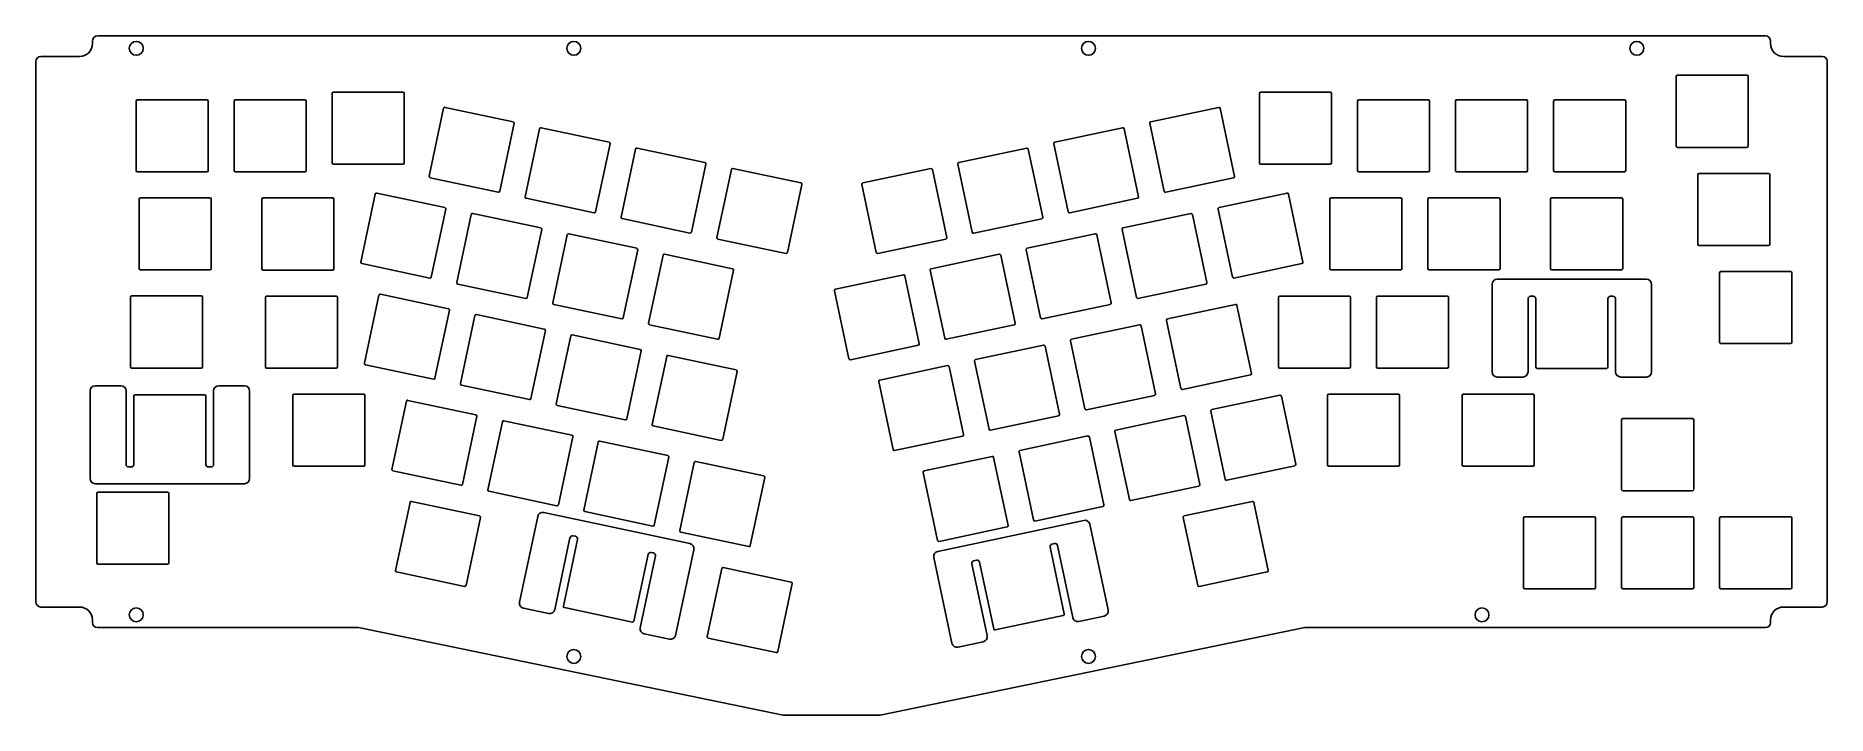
# Model space of a CAD drawing. Extents: x -155 to 193, y -222 to -90.
import ezdxf

# ---------------------------------------------------------------- set-up
doc = ezdxf.new("R2010")
doc.units = 0
doc.header["$MEASUREMENT"] = 0
doc.layers.add('MODELSKETCH_VISIBLE', color=7, linetype='CONTINUOUS')

msp = doc.modelspace()

# ---------------------------------------------------------------- linework, layer by layer
at = {"layer": 'MODELSKETCH_VISIBLE'}
for p, q in [((-143.47, -89.68), (180.53, -89.68)), ((-143.47, -89.68), (180.53, -89.68)), ((-154.47, -93.68), (-146.97, -93.68)), ((-154.47, -93.68), (-146.97, -93.68)), ((-144.47, -90.68), (-144.47, -91.18)), ((-144.47, -90.68), (-144.47, -91.18)), ((181.53, -90.68), (181.53, -91.18)), ((181.53, -90.68), (181.53, -91.18)), ((191.53, -93.68), (184.03, -93.68)), ((191.53, -93.68), (184.03, -93.68)), ((-155.47, -94.68), (-155.47, -199.58)), ((-155.47, -94.68), (-155.47, -199.58)), ((163.45, -97.33), (176.95, -97.33)), ((163.45, -97.33), (176.95, -97.33)), ((192.53, -94.68), (192.53, -199.58)), ((192.53, -94.68), (192.53, -199.58)), ((-97.9, -100.84), (-97.9, -114.34)), ((-97.9, -100.84), (-97.9, -114.34)), ((-97.65, -100.59), (-84.15, -100.59)), ((-97.65, -100.59), (-84.15, -100.59)), ((-83.9, -100.84), (-83.9, -114.34)), ((-83.9, -100.84), (-83.9, -114.34)), ((82.23, -100.84), (82.23, -114.34)), ((82.23, -100.84), (82.23, -114.34)), ((82.48, -100.59), (95.98, -100.59)), ((82.48, -100.59), (95.98, -100.59)), ((96.23, -100.84), (96.23, -114.34)), ((96.23, -100.84), (96.23, -114.34)), ((163.2, -97.58), (163.2, -111.08)), ((163.2, -97.58), (163.2, -111.08)), ((177.2, -97.58), (177.2, -111.08)), ((177.2, -97.58), (177.2, -111.08)), ((-135.98, -102.34), (-135.98, -115.84)), ((-135.98, -102.34), (-135.98, -115.84)), ((-135.73, -102.09), (-122.23, -102.09)), ((-135.73, -102.09), (-122.23, -102.09)), ((-121.98, -102.34), (-121.98, -115.84)), ((-121.98, -102.34), (-121.98, -115.84)), ((-116.94, -102.34), (-116.94, -115.84)), ((-116.94, -102.34), (-116.94, -115.84)), ((-116.69, -102.09), (-103.19, -102.09)), ((-116.69, -102.09), (-103.19, -102.09)), ((-102.94, -102.34), (-102.94, -115.84)), ((-102.94, -102.34), (-102.94, -115.84)), ((-76.25, -103.75), (-79.05, -116.95)), ((-76.25, -103.75), (-79.05, -116.95)), ((-62.75, -106.36), (-75.95, -103.56)), ((-62.75, -106.36), (-75.95, -103.56)), ((74.31, -103.56), (61.11, -106.37)), ((74.31, -103.56), (61.11, -106.37)), ((77.42, -116.96), (74.61, -103.75)), ((77.42, -116.96), (74.61, -103.75)), ((101.28, -102.35), (101.28, -115.85)), ((101.28, -102.35), (101.28, -115.85)), ((101.53, -102.1), (115.03, -102.1)), ((101.53, -102.1), (115.03, -102.1)), ((115.28, -102.35), (115.28, -115.85)), ((115.28, -102.35), (115.28, -115.85)), ((120.34, -102.33), (120.34, -115.83)), ((120.34, -102.33), (120.34, -115.83)), ((120.59, -102.08), (134.09, -102.08)), ((120.59, -102.08), (134.09, -102.08)), ((134.34, -102.33), (134.34, -115.83)), ((134.34, -102.33), (134.34, -115.83)), ((139.39, -102.33), (139.39, -115.83)), ((139.39, -102.33), (139.39, -115.83)), ((139.64, -102.08), (153.14, -102.08)), ((139.64, -102.08), (153.14, -102.08)), ((153.39, -102.33), (153.39, -115.83)), ((153.39, -102.33), (153.39, -115.83)), ((-62.55, -106.66), (-65.36, -119.86)), ((-62.55, -106.66), (-65.36, -119.86)), ((-57.61, -107.72), (-60.42, -120.92)), ((-57.61, -107.72), (-60.42, -120.92)), ((-44.11, -110.33), (-57.31, -107.52)), ((-44.11, -110.33), (-57.31, -107.52)), ((55.66, -107.52), (42.46, -110.33)), ((55.66, -107.52), (42.46, -110.33)), ((58.77, -120.92), (55.96, -107.71)), ((58.77, -120.92), (55.96, -107.71)), ((63.72, -119.87), (60.92, -106.66)), ((63.72, -119.87), (60.92, -106.66)), ((-43.91, -110.63), (-46.72, -123.83)), ((-43.91, -110.63), (-46.72, -123.83)), ((45.07, -123.83), (42.27, -110.62)), ((45.07, -123.83), (42.27, -110.62)), ((163.45, -111.33), (176.95, -111.33)), ((163.45, -111.33), (176.95, -111.33)), ((-97.65, -114.59), (-84.15, -114.59)), ((-97.65, -114.59), (-84.15, -114.59)), ((-38.98, -111.67), (-41.78, -124.87)), ((-38.98, -111.67), (-41.78, -124.87)), ((-25.48, -114.28), (-38.68, -111.47)), ((-25.48, -114.28), (-38.68, -111.47)), ((-25.28, -114.58), (-28.09, -127.78)), ((-25.28, -114.58), (-28.09, -127.78)), ((26.44, -127.8), (23.63, -114.6)), ((26.44, -127.8), (23.63, -114.6)), ((37.03, -111.49), (23.83, -114.3)), ((37.03, -111.49), (23.83, -114.3)), ((40.13, -124.89), (37.33, -111.69)), ((40.13, -124.89), (37.33, -111.69)), ((82.48, -114.59), (95.98, -114.59)), ((82.48, -114.59), (95.98, -114.59)), ((-135.73, -116.09), (-122.23, -116.09)), ((-135.73, -116.09), (-122.23, -116.09)), ((-116.69, -116.09), (-103.19, -116.09)), ((-116.69, -116.09), (-103.19, -116.09)), ((-65.66, -120.06), (-78.86, -117.25)), ((-65.66, -120.06), (-78.86, -117.25)), ((-20.34, -115.63), (-23.15, -128.83)), ((-20.34, -115.63), (-23.15, -128.83)), ((-6.84, -118.24), (-20.05, -115.43)), ((-6.84, -118.24), (-20.05, -115.43)), ((18.4, -115.44), (5.19, -118.24)), ((18.4, -115.44), (5.19, -118.24)), ((21.5, -128.83), (18.69, -115.63)), ((21.5, -128.83), (18.69, -115.63)), ((77.22, -117.25), (64.02, -120.06)), ((77.22, -117.25), (64.02, -120.06)), ((101.53, -116.1), (115.03, -116.1)), ((101.53, -116.1), (115.03, -116.1)), ((120.59, -116.08), (134.09, -116.08)), ((120.59, -116.08), (134.09, -116.08)), ((139.64, -116.08), (153.14, -116.08)), ((139.64, -116.08), (153.14, -116.08)), ((167.38, -116.63), (167.38, -130.13)), ((167.38, -116.63), (167.38, -130.13)), ((167.63, -116.38), (181.13, -116.38)), ((167.63, -116.38), (181.13, -116.38)), ((181.38, -116.63), (181.38, -130.13)), ((181.38, -116.63), (181.38, -130.13)), ((-135.4, -121.38), (-135.4, -134.88)), ((-135.4, -121.38), (-135.4, -134.88)), ((-135.15, -121.13), (-121.65, -121.13)), ((-135.15, -121.13), (-121.65, -121.13)), ((-121.4, -121.38), (-121.4, -134.88)), ((-121.4, -121.38), (-121.4, -134.88)), ((-111.57, -121.4), (-111.57, -134.9)), ((-111.57, -121.4), (-111.57, -134.9)), ((-111.32, -121.15), (-97.82, -121.15)), ((-111.32, -121.15), (-97.82, -121.15)), ((-97.57, -121.4), (-97.57, -134.9)), ((-97.57, -121.4), (-97.57, -134.9)), ((-89.52, -120.4), (-92.33, -133.61)), ((-89.52, -120.4), (-92.33, -133.61)), ((-76.02, -123.02), (-89.23, -120.21)), ((-76.02, -123.02), (-89.23, -120.21)), ((-47.02, -124.03), (-60.22, -121.22)), ((-47.02, -124.03), (-60.22, -121.22)), ((-6.65, -118.54), (-9.46, -131.74)), ((-6.65, -118.54), (-9.46, -131.74)), ((7.81, -131.74), (5, -118.54)), ((7.81, -131.74), (5, -118.54)), ((58.57, -121.21), (45.37, -124.02)), ((58.57, -121.21), (45.37, -124.02)), ((87.59, -120.2), (74.38, -123.01)), ((87.59, -120.2), (74.38, -123.01)), ((90.69, -133.6), (87.88, -120.39)), ((90.69, -133.6), (87.88, -120.39)), ((95.92, -121.39), (95.92, -134.89)), ((95.92, -121.39), (95.92, -134.89)), ((96.17, -121.14), (109.67, -121.14)), ((96.17, -121.14), (109.67, -121.14)), ((109.92, -121.39), (109.92, -134.89)), ((109.92, -121.39), (109.92, -134.89)), ((114.97, -121.38), (114.97, -134.88)), ((114.97, -121.38), (114.97, -134.88)), ((115.22, -121.13), (128.72, -121.13)), ((115.22, -121.13), (128.72, -121.13)), ((128.97, -121.38), (128.97, -134.88)), ((128.97, -121.38), (128.97, -134.88)), ((138.8, -121.39), (138.8, -134.89)), ((138.8, -121.39), (138.8, -134.89)), ((139.05, -121.14), (152.55, -121.14)), ((139.05, -121.14), (152.55, -121.14)), ((152.8, -121.39), (152.8, -134.89)), ((152.8, -121.39), (152.8, -134.89)), ((-75.83, -123.31), (-78.64, -136.52)), ((-75.83, -123.31), (-78.64, -136.52)), ((-70.89, -124.36), (-73.7, -137.57)), ((-70.89, -124.36), (-73.7, -137.57)), ((-57.39, -126.98), (-70.59, -124.17)), ((-57.39, -126.98), (-70.59, -124.17)), ((-28.39, -127.98), (-41.59, -125.17)), ((-28.39, -127.98), (-41.59, -125.17)), ((39.94, -125.19), (26.74, -127.99)), ((39.94, -125.19), (26.74, -127.99)), ((68.94, -124.17), (55.73, -126.98)), ((68.94, -124.17), (55.73, -126.98)), ((72.04, -137.57), (69.24, -124.37)), ((72.04, -137.57), (69.24, -124.37)), ((77, -136.51), (74.19, -123.3)), ((77, -136.51), (74.19, -123.3)), ((-57.2, -127.27), (-60, -140.48)), ((-57.2, -127.27), (-60, -140.48)), ((-52.25, -128.32), (-55.05, -141.53)), ((-52.25, -128.32), (-55.05, -141.53)), ((-38.74, -130.93), (-51.95, -128.13)), ((-38.74, -130.93), (-51.95, -128.13)), ((50.32, -128.12), (37.12, -130.92)), ((50.32, -128.12), (37.12, -130.92)), ((53.43, -141.51), (50.62, -128.31)), ((53.43, -141.51), (50.62, -128.31)), ((58.35, -140.48), (55.54, -127.28)), ((58.35, -140.48), (55.54, -127.28)), ((-38.55, -131.23), (-41.36, -144.44)), ((-38.55, -131.23), (-41.36, -144.44)), ((-20.11, -134.89), (-33.32, -132.09)), ((-20.11, -134.89), (-33.32, -132.09)), ((-9.75, -131.93), (-22.96, -129.13)), ((-9.75, -131.93), (-22.96, -129.13)), ((21.31, -129.13), (8.1, -131.94)), ((21.31, -129.13), (8.1, -131.94)), ((31.69, -132.09), (18.48, -134.9)), ((31.69, -132.09), (18.48, -134.9)), ((39.73, -144.42), (36.92, -131.22)), ((39.73, -144.42), (36.92, -131.22)), ((167.63, -130.38), (181.13, -130.38)), ((167.63, -130.38), (181.13, -130.38)), ((-135.15, -135.13), (-121.65, -135.13)), ((-135.15, -135.13), (-121.65, -135.13)), ((-111.32, -135.15), (-97.82, -135.15)), ((-111.32, -135.15), (-97.82, -135.15)), ((-78.93, -136.71), (-92.14, -133.9)), ((-78.93, -136.71), (-92.14, -133.9)), ((-33.61, -132.28), (-36.42, -145.48)), ((-33.61, -132.28), (-36.42, -145.48)), ((-19.92, -135.19), (-22.73, -148.4)), ((-19.92, -135.19), (-22.73, -148.4)), ((21.1, -148.4), (18.29, -135.19)), ((21.1, -148.4), (18.29, -135.19)), ((34.79, -145.49), (31.99, -132.28)), ((34.79, -145.49), (31.99, -132.28)), ((90.5, -133.89), (77.29, -136.7)), ((90.5, -133.89), (77.29, -136.7)), ((96.17, -135.14), (109.67, -135.14)), ((96.17, -135.14), (109.67, -135.14)), ((115.22, -135.13), (128.72, -135.13)), ((115.22, -135.13), (128.72, -135.13)), ((139.05, -135.14), (152.55, -135.14)), ((139.05, -135.14), (152.55, -135.14)), ((171.64, -135.69), (171.64, -149.19)), ((171.64, -135.69), (171.64, -149.19)), ((171.89, -135.44), (185.39, -135.44)), ((171.89, -135.44), (185.39, -135.44)), ((185.64, -135.69), (185.64, -149.19)), ((185.64, -135.69), (185.64, -149.19)), ((-60.3, -140.67), (-73.51, -137.86)), ((-60.3, -140.67), (-73.51, -137.86)), ((2.47, -152.37), (-0.34, -139.17)), ((2.47, -152.37), (-0.34, -139.17)), ((13.06, -136.06), (-0.15, -138.87)), ((13.06, -136.06), (-0.15, -138.87)), ((16.16, -149.46), (13.35, -136.26)), ((16.16, -149.46), (13.35, -136.26)), ((71.85, -137.87), (58.64, -140.67)), ((71.85, -137.87), (58.64, -140.67)), ((127.42, -137.93), (127.42, -154.93)), ((127.42, -137.93), (127.42, -154.93)), ((157.42, -136.93), (128.42, -136.93)), ((157.42, -136.93), (128.42, -136.93)), ((158.42, -154.93), (158.42, -137.93)), ((158.42, -154.93), (158.42, -137.93)), ((-137.07, -140.43), (-137.07, -153.93)), ((-137.07, -140.43), (-137.07, -153.93)), ((-136.82, -140.18), (-123.32, -140.18)), ((-136.82, -140.18), (-123.32, -140.18)), ((-123.07, -140.43), (-123.07, -153.93)), ((-123.07, -140.43), (-123.07, -153.93)), ((-110.88, -140.44), (-110.88, -153.94)), ((-110.88, -140.44), (-110.88, -153.94)), ((-110.63, -140.19), (-97.13, -140.19)), ((-110.63, -140.19), (-97.13, -140.19)), ((-96.88, -140.44), (-96.88, -153.94)), ((-96.88, -140.44), (-96.88, -153.94)), ((-88.82, -140.03), (-91.63, -153.24)), ((-88.82, -140.03), (-91.63, -153.24)), ((-75.32, -142.65), (-88.53, -139.84)), ((-75.32, -142.65), (-88.53, -139.84)), ((-41.65, -144.63), (-54.86, -141.82)), ((-41.65, -144.63), (-54.86, -141.82)), ((53.23, -141.81), (40.03, -144.62)), ((53.23, -141.81), (40.03, -144.62)), ((77.57, -141.82), (64.36, -144.63)), ((77.57, -141.82), (64.36, -144.63)), ((80.67, -155.22), (77.86, -142.01)), ((80.67, -155.22), (77.86, -142.01)), ((85.92, -140.44), (85.92, -153.94)), ((85.92, -140.44), (85.92, -153.94)), ((86.17, -140.19), (99.67, -140.19)), ((86.17, -140.19), (99.67, -140.19)), ((99.92, -140.44), (99.92, -153.94)), ((99.92, -140.44), (99.92, -153.94)), ((104.96, -140.44), (104.96, -153.94)), ((104.96, -140.44), (104.96, -153.94)), ((105.21, -140.19), (118.71, -140.19)), ((105.21, -140.19), (118.71, -140.19)), ((118.96, -140.44), (118.96, -153.94)), ((118.96, -140.44), (118.96, -153.94)), ((134.42, -154.93), (134.42, -140.74)), ((134.42, -154.93), (134.42, -140.74)), ((134.92, -140.24), (135.42, -140.24)), ((134.92, -140.24), (135.42, -140.24)), ((135.92, -140.74), (135.92, -153.99)), ((135.92, -140.74), (135.92, -153.99)), ((149.92, -153.99), (149.92, -140.74)), ((149.92, -153.99), (149.92, -140.74)), ((150.42, -140.24), (150.92, -140.24)), ((150.42, -140.24), (150.92, -140.24)), ((151.42, -140.74), (151.42, -154.93)), ((151.42, -140.74), (151.42, -154.93)), ((-75.13, -142.94), (-77.93, -156.15)), ((-75.13, -142.94), (-77.93, -156.15)), ((-70.19, -143.99), (-73, -157.2)), ((-70.19, -143.99), (-73, -157.2)), ((-56.69, -146.6), (-69.89, -143.8)), ((-56.69, -146.6), (-69.89, -143.8)), ((-23.02, -148.59), (-36.23, -145.78)), ((-23.02, -148.59), (-36.23, -145.78)), ((34.6, -145.78), (21.39, -148.59)), ((34.6, -145.78), (21.39, -148.59)), ((58.93, -145.78), (45.73, -148.59)), ((58.93, -145.78), (45.73, -148.59)), ((62.03, -159.18), (59.23, -145.97)), ((62.03, -159.18), (59.23, -145.97)), ((66.98, -158.13), (64.17, -144.92)), ((66.98, -158.13), (64.17, -144.92)), ((-56.49, -146.9), (-59.3, -160.11)), ((-56.49, -146.9), (-59.3, -160.11)), ((-51.57, -147.95), (-54.38, -161.15)), ((-51.57, -147.95), (-54.38, -161.15)), ((-38.07, -150.56), (-51.27, -147.76)), ((-38.07, -150.56), (-51.27, -147.76)), ((48.34, -162.09), (45.53, -148.89)), ((48.34, -162.09), (45.53, -148.89)), ((171.89, -149.44), (185.39, -149.44)), ((171.89, -149.44), (185.39, -149.44)), ((-37.87, -150.86), (-40.68, -164.07)), ((-37.87, -150.86), (-40.68, -164.07)), ((-32.92, -151.91), (-35.73, -165.11)), ((-32.92, -151.91), (-35.73, -165.11)), ((-19.42, -154.52), (-32.63, -151.72)), ((-19.42, -154.52), (-32.63, -151.72)), ((15.97, -149.76), (2.76, -152.56)), ((15.97, -149.76), (2.76, -152.56)), ((29.71, -166.05), (26.9, -152.84)), ((29.71, -166.05), (26.9, -152.84)), ((40.3, -149.74), (27.09, -152.55)), ((40.3, -149.74), (27.09, -152.55)), ((43.4, -163.14), (40.59, -149.93)), ((43.4, -163.14), (40.59, -149.93)), ((-136.82, -154.18), (-123.32, -154.18)), ((-136.82, -154.18), (-123.32, -154.18)), ((-110.63, -154.19), (-97.13, -154.19)), ((-110.63, -154.19), (-97.13, -154.19)), ((-78.23, -156.34), (-91.44, -153.53)), ((-78.23, -156.34), (-91.44, -153.53)), ((-19.23, -154.82), (-22.04, -168.02)), ((-19.23, -154.82), (-22.04, -168.02)), ((21.66, -153.7), (8.46, -156.51)), ((21.66, -153.7), (8.46, -156.51)), ((24.77, -167.1), (21.96, -153.89)), ((24.77, -167.1), (21.96, -153.89)), ((80.48, -155.51), (67.27, -158.32)), ((80.48, -155.51), (67.27, -158.32)), ((86.17, -154.19), (99.67, -154.19)), ((86.17, -154.19), (99.67, -154.19)), ((105.21, -154.19), (118.71, -154.19)), ((105.21, -154.19), (118.71, -154.19)), ((128.42, -155.93), (133.42, -155.93)), ((128.42, -155.93), (133.42, -155.93)), ((136.17, -154.24), (149.67, -154.24)), ((136.17, -154.24), (149.67, -154.24)), ((152.42, -155.93), (157.42, -155.93)), ((152.42, -155.93), (157.42, -155.93)), ((-144.94, -158.63), (-144.94, -175.63)), ((-144.94, -158.63), (-144.94, -175.63)), ((-138.94, -157.63), (-143.94, -157.63)), ((-138.94, -157.63), (-143.94, -157.63)), ((-137.94, -172.89), (-137.94, -158.63)), ((-137.94, -172.89), (-137.94, -158.63)), ((-136.44, -159.64), (-136.44, -172.89)), ((-136.44, -159.64), (-136.44, -172.89)), ((-122.69, -159.39), (-136.19, -159.39)), ((-122.69, -159.39), (-136.19, -159.39)), ((-122.44, -172.89), (-122.44, -159.64)), ((-122.44, -172.89), (-122.44, -159.64)), ((-120.94, -158.63), (-120.94, -172.89)), ((-120.94, -158.63), (-120.94, -172.89)), ((-114.94, -157.63), (-119.94, -157.63)), ((-114.94, -157.63), (-119.94, -157.63)), ((-113.94, -175.63), (-113.94, -158.63)), ((-113.94, -175.63), (-113.94, -158.63)), ((-105.53, -159.5), (-105.53, -173)), ((-105.53, -159.5), (-105.53, -173)), ((-105.28, -159.25), (-91.78, -159.25)), ((-105.28, -159.25), (-91.78, -159.25)), ((-91.53, -159.5), (-91.53, -173)), ((-91.53, -159.5), (-91.53, -173)), ((-59.6, -160.3), (-72.8, -157.49)), ((-59.6, -160.3), (-72.8, -157.49)), ((11.07, -170.01), (8.27, -156.8)), ((11.07, -170.01), (8.27, -156.8)), ((61.84, -159.48), (48.64, -162.28)), ((61.84, -159.48), (48.64, -162.28)), ((86.19, -159.46), (72.98, -162.26)), ((86.19, -159.46), (72.98, -162.26)), ((89.29, -172.85), (86.49, -159.65)), ((89.29, -172.85), (86.49, -159.65)), ((95.44, -159.48), (95.44, -172.98)), ((95.44, -159.48), (95.44, -172.98)), ((95.69, -159.23), (109.19, -159.23)), ((95.69, -159.23), (109.19, -159.23)), ((109.44, -159.48), (109.44, -172.98)), ((109.44, -159.48), (109.44, -172.98)), ((121.63, -159.49), (121.63, -172.99)), ((121.63, -159.49), (121.63, -172.99)), ((121.88, -159.24), (135.38, -159.24)), ((121.88, -159.24), (135.38, -159.24)), ((135.63, -159.49), (135.63, -172.99)), ((135.63, -159.49), (135.63, -172.99)), ((-83.48, -160.64), (-86.28, -173.85)), ((-83.48, -160.64), (-86.28, -173.85)), ((-69.97, -163.26), (-83.18, -160.45)), ((-69.97, -163.26), (-83.18, -160.45)), ((-69.78, -163.55), (-72.59, -176.76)), ((-69.78, -163.55), (-72.59, -176.76)), ((-40.98, -164.26), (-54.18, -161.45)), ((-40.98, -164.26), (-54.18, -161.45)), ((43.21, -163.43), (30, -166.24)), ((43.21, -163.43), (30, -166.24)), ((67.56, -163.42), (54.35, -166.22)), ((67.56, -163.42), (54.35, -166.22)), ((75.6, -175.77), (72.79, -162.56)), ((75.6, -175.77), (72.79, -162.56)), ((-64.84, -164.61), (-67.65, -177.81)), ((-64.84, -164.61), (-67.65, -177.81)), ((-51.34, -167.22), (-64.54, -164.42)), ((-51.34, -167.22), (-64.54, -164.42)), ((-22.33, -168.22), (-35.54, -165.41)), ((-22.33, -168.22), (-35.54, -165.41)), ((56.97, -179.72), (54.16, -166.52)), ((56.97, -179.72), (54.16, -166.52)), ((70.66, -176.81), (67.85, -163.61)), ((70.66, -176.81), (67.85, -163.61)), ((152.6, -164.24), (152.6, -177.74)), ((152.6, -164.24), (152.6, -177.74)), ((152.85, -163.99), (166.35, -163.99)), ((152.85, -163.99), (166.35, -163.99)), ((166.6, -164.24), (166.6, -177.74)), ((166.6, -164.24), (166.6, -177.74)), ((-51.15, -167.52), (-53.95, -180.72)), ((-51.15, -167.52), (-53.95, -180.72)), ((-46.2, -168.56), (-49.01, -181.76)), ((-46.2, -168.56), (-49.01, -181.76)), ((-32.7, -171.17), (-45.91, -168.37)), ((-32.7, -171.17), (-45.91, -168.37)), ((24.58, -167.39), (11.37, -170.2)), ((24.58, -167.39), (11.37, -170.2)), ((38.33, -183.68), (35.53, -170.48)), ((38.33, -183.68), (35.53, -170.48)), ((48.92, -167.37), (35.72, -170.18)), ((48.92, -167.37), (35.72, -170.18)), ((52.03, -180.77), (49.22, -167.57)), ((52.03, -180.77), (49.22, -167.57)), ((-136.94, -173.39), (-137.44, -173.39)), ((-136.94, -173.39), (-137.44, -173.39)), ((-121.44, -173.39), (-121.94, -173.39)), ((-121.44, -173.39), (-121.94, -173.39)), ((-105.28, -173.25), (-91.78, -173.25)), ((-105.28, -173.25), (-91.78, -173.25)), ((-32.51, -171.47), (-35.32, -184.67)), ((-32.51, -171.47), (-35.32, -184.67)), ((-27.57, -172.52), (-30.38, -185.73)), ((-27.57, -172.52), (-30.38, -185.73)), ((-14.07, -175.14), (-27.28, -172.33)), ((-14.07, -175.14), (-27.28, -172.33)), ((30.29, -171.35), (17.08, -174.15)), ((30.29, -171.35), (17.08, -174.15)), ((33.39, -184.74), (30.59, -171.54)), ((33.39, -184.74), (30.59, -171.54)), ((89.1, -173.15), (75.89, -175.96)), ((89.1, -173.15), (75.89, -175.96)), ((95.69, -173.23), (109.19, -173.23)), ((95.69, -173.23), (109.19, -173.23)), ((121.88, -173.24), (135.38, -173.24)), ((121.88, -173.24), (135.38, -173.24)), ((-143.94, -176.63), (-114.94, -176.63)), ((-143.94, -176.63), (-114.94, -176.63)), ((-72.88, -176.95), (-86.09, -174.14)), ((-72.88, -176.95), (-86.09, -174.14)), ((-13.88, -175.43), (-16.68, -188.64)), ((-13.88, -175.43), (-16.68, -188.64)), ((19.7, -187.65), (16.89, -174.45)), ((19.7, -187.65), (16.89, -174.45)), ((70.47, -177.11), (57.26, -179.92)), ((70.47, -177.11), (57.26, -179.92)), ((-143.63, -178.52), (-143.63, -192.02)), ((-143.63, -178.52), (-143.63, -192.02)), ((-143.38, -178.27), (-129.88, -178.27)), ((-143.38, -178.27), (-129.88, -178.27)), ((-129.63, -178.52), (-129.63, -192.02)), ((-129.63, -178.52), (-129.63, -192.02)), ((-82.78, -180.27), (-85.59, -193.48)), ((-82.78, -180.27), (-85.59, -193.48)), ((-69.28, -182.88), (-82.48, -180.08)), ((-69.28, -182.88), (-82.48, -180.08)), ((-54.25, -180.92), (-67.45, -178.11)), ((-54.25, -180.92), (-67.45, -178.11)), ((80.83, -180.08), (67.62, -182.88)), ((80.83, -180.08), (67.62, -182.88)), ((83.93, -193.47), (81.12, -180.27)), ((83.93, -193.47), (81.12, -180.27)), ((152.85, -177.99), (166.35, -177.99)), ((152.85, -177.99), (166.35, -177.99)), ((-69.08, -183.18), (-71.89, -196.39)), ((-69.08, -183.18), (-71.89, -196.39)), ((-57.97, -182.99), (-61.51, -199.62)), ((-57.97, -182.99), (-61.51, -199.62)), ((-28.42, -188.26), (-56.79, -182.22)), ((-28.42, -188.26), (-56.79, -182.22)), ((-35.61, -184.87), (-48.82, -182.06)), ((-35.61, -184.87), (-48.82, -182.06)), ((48.1, -183.75), (19.74, -189.78)), ((48.1, -183.75), (19.74, -189.78)), ((51.83, -181.07), (38.63, -183.88)), ((51.83, -181.07), (38.63, -183.88)), ((70.24, -196.38), (67.43, -183.18)), ((70.24, -196.38), (67.43, -183.18)), ((133.54, -183.3), (133.54, -196.8)), ((133.54, -183.3), (133.54, -196.8)), ((133.79, -183.05), (147.29, -183.05)), ((133.79, -183.05), (147.29, -183.05)), ((147.54, -183.3), (147.54, -196.8)), ((147.54, -183.3), (147.54, -196.8)), ((152.6, -183.3), (152.6, -196.8)), ((152.6, -183.3), (152.6, -196.8)), ((152.85, -183.05), (166.35, -183.05)), ((152.85, -183.05), (166.35, -183.05)), ((166.6, -183.3), (166.6, -196.8)), ((166.6, -183.3), (166.6, -196.8)), ((171.64, -183.31), (171.64, -196.81)), ((171.64, -183.31), (171.64, -196.81)), ((171.89, -183.06), (185.39, -183.06)), ((171.89, -183.06), (185.39, -183.06)), ((185.64, -183.31), (185.64, -196.81)), ((185.64, -183.31), (185.64, -196.81)), ((-54.67, -201.08), (-51.7, -187.13)), ((-54.67, -201.08), (-51.7, -187.13)), ((-50.23, -187.44), (-52.99, -200.4)), ((-50.23, -187.44), (-52.99, -200.4)), ((-51.1, -186.74), (-50.62, -186.85)), ((-51.1, -186.74), (-50.62, -186.85)), ((-16.98, -188.83), (-30.19, -186.02)), ((-16.98, -188.83), (-30.19, -186.02)), ((33.2, -185.04), (20, -187.85)), ((33.2, -185.04), (20, -187.85)), ((52.83, -201.15), (49.29, -184.52)), ((52.83, -201.15), (49.29, -184.52)), ((-39.3, -203.32), (-36.54, -190.36)), ((-39.3, -203.32), (-36.54, -190.36)), ((-35.07, -190.67), (-38.04, -204.62)), ((-35.07, -190.67), (-38.04, -204.62)), ((-35.94, -189.97), (-35.46, -190.08)), ((-35.94, -189.97), (-35.46, -190.08)), ((-31.19, -206.08), (-27.65, -189.45)), ((-31.19, -206.08), (-27.65, -189.45)), ((18.97, -190.97), (22.5, -207.59)), ((18.97, -190.97), (22.5, -207.59)), ((44.3, -201.93), (41.55, -188.97)), ((44.3, -201.93), (41.55, -188.97)), ((41.93, -188.37), (42.42, -188.27)), ((41.93, -188.37), (42.42, -188.27)), ((43.01, -188.65), (45.98, -202.6)), ((43.01, -188.65), (45.98, -202.6)), ((-143.38, -192.27), (-129.88, -192.27)), ((-143.38, -192.27), (-129.88, -192.27)), ((-72.19, -196.58), (-85.39, -193.77)), ((-72.19, -196.58), (-85.39, -193.77)), ((-22.22, -193.13), (-25.03, -206.33)), ((-22.22, -193.13), (-25.03, -206.33)), ((-8.72, -195.74), (-21.92, -192.93)), ((-8.72, -195.74), (-21.92, -192.93)), ((29.35, -206.14), (26.38, -192.19)), ((29.35, -206.14), (26.38, -192.19)), ((26.77, -191.6), (27.26, -191.49)), ((26.77, -191.6), (27.26, -191.49)), ((27.85, -191.88), (30.61, -204.84)), ((27.85, -191.88), (30.61, -204.84)), ((83.74, -193.77), (70.53, -196.58)), ((83.74, -193.77), (70.53, -196.58)), ((-8.53, -196.04), (-11.33, -209.24)), ((-8.53, -196.04), (-11.33, -209.24)), ((133.79, -197.05), (147.29, -197.05)), ((133.79, -197.05), (147.29, -197.05)), ((152.85, -197.05), (166.35, -197.05)), ((152.85, -197.05), (166.35, -197.05)), ((171.89, -197.06), (185.39, -197.06)), ((171.89, -197.06), (185.39, -197.06)), ((-154.47, -200.58), (-146.97, -200.58)), ((-154.47, -200.58), (-146.97, -200.58)), ((-60.74, -200.8), (-55.85, -201.85)), ((-60.74, -200.8), (-55.85, -201.85)), ((-52.8, -200.7), (-39.59, -203.51)), ((-52.8, -200.7), (-39.59, -203.51)), ((191.53, -200.58), (184.03, -200.58)), ((191.53, -200.58), (184.03, -200.58)), ((-144.47, -203.58), (-144.47, -203.08)), ((-144.47, -203.58), (-144.47, -203.08)), ((-92.76, -204.58), (-143.47, -204.58)), ((-92.76, -204.58), (-143.47, -204.58)), ((-10.3, -221.58), (-92.76, -204.58)), ((-10.3, -221.58), (-92.76, -204.58)), ((91.04, -204.58), (8.58, -221.58)), ((91.04, -204.58), (8.58, -221.58)), ((30.9, -205.03), (44.11, -202.22)), ((30.9, -205.03), (44.11, -202.22)), ((47.16, -203.37), (52.06, -202.33)), ((47.16, -203.37), (52.06, -202.33)), ((180.53, -204.58), (91.04, -204.58)), ((180.53, -204.58), (91.04, -204.58)), ((181.53, -203.58), (181.53, -203.08)), ((181.53, -203.58), (181.53, -203.08)), ((-37.27, -205.8), (-32.38, -206.85)), ((-37.27, -205.8), (-32.38, -206.85)), ((-11.63, -209.44), (-24.84, -206.63)), ((-11.63, -209.44), (-24.84, -206.63)), ((23.69, -208.36), (28.58, -207.32)), ((23.69, -208.36), (28.58, -207.32)), ((8.58, -221.58), (-10.3, -221.58)), ((8.58, -221.58), (-10.3, -221.58))]:
    msp.add_line(p, q, dxfattribs=at)
for centre in [(-135.96, -92.1), (-135.96, -92.1), (-50.96, -92.1), (-50.96, -92.1), (49.04, -92.1), (49.04, -92.1), (155.55, -92.1), (155.55, -92.1), (-135.96, -202.1), (-135.96, -202.1), (125.47, -202.1), (125.47, -202.1), (-50.96, -210.17), (-50.96, -210.17), (49.04, -210.17), (49.04, -210.17)]:
    msp.add_circle(centre, 1.35, dxfattribs=at)
for centre, radius, start, end in [((-143.47, -90.68), 1, 90, 180), ((-143.47, -90.68), 1, 90, 180), ((180.53, -90.68), 1, 0, 90), ((180.53, -90.68), 1, 0, 90), ((-154.47, -94.68), 1, 90, 180), ((-154.47, -94.68), 1, 90, 180), ((-146.97, -91.18), 2.5, 270, 0), ((-146.97, -91.18), 2.5, 270, 0), ((184.03, -91.18), 2.5, 180, 270), ((184.03, -91.18), 2.5, 180, 270), ((191.53, -94.68), 1, 0, 90), ((191.53, -94.68), 1, 0, 90), ((163.45, -97.58), 0.25, 90, 180), ((163.45, -97.58), 0.25, 90, 180), ((176.95, -97.58), 0.25, 0, 90), ((176.95, -97.58), 0.25, 0, 90), ((-97.65, -100.84), 0.25, 90, 180), ((-97.65, -100.84), 0.25, 90, 180), ((-84.15, -100.84), 0.25, 0, 90), ((-84.15, -100.84), 0.25, 0, 90), ((82.48, -100.84), 0.25, 90, 180), ((82.48, -100.84), 0.25, 90, 180), ((95.98, -100.84), 0.25, 0, 90), ((95.98, -100.84), 0.25, 0, 90), ((-135.73, -102.34), 0.25, 90, 180), ((-135.73, -102.34), 0.25, 90, 180), ((-122.23, -102.34), 0.25, 0, 90), ((-122.23, -102.34), 0.25, 0, 90), ((-116.69, -102.34), 0.25, 90, 180), ((-116.69, -102.34), 0.25, 90, 180), ((-103.19, -102.34), 0.25, 0, 90), ((-103.19, -102.34), 0.25, 0, 90), ((-76, -103.8), 0.25, 78, 168), ((-76, -103.8), 0.25, 78, 168), ((74.36, -103.81), 0.25, 12, 102), ((74.36, -103.81), 0.25, 12, 102), ((101.53, -102.35), 0.25, 90, 180), ((101.53, -102.35), 0.25, 90, 180), ((115.03, -102.35), 0.25, 0, 90), ((115.03, -102.35), 0.25, 0, 90), ((120.59, -102.33), 0.25, 90, 180), ((120.59, -102.33), 0.25, 90, 180), ((134.09, -102.33), 0.25, 0, 90), ((134.09, -102.33), 0.25, 0, 90), ((139.64, -102.33), 0.25, 90, 180), ((139.64, -102.33), 0.25, 90, 180), ((153.14, -102.33), 0.25, 0, 90), ((153.14, -102.33), 0.25, 0, 90), ((-62.8, -106.61), 0.25, 348, 78), ((-62.8, -106.61), 0.25, 348, 78), ((-57.36, -107.77), 0.25, 78, 168), ((-57.36, -107.77), 0.25, 78, 168), ((55.72, -107.76), 0.25, 12, 102), ((55.72, -107.76), 0.25, 12, 102), ((61.16, -106.61), 0.25, 102, 192), ((61.16, -106.61), 0.25, 102, 192), ((-44.16, -110.58), 0.25, 348, 78), ((-44.16, -110.58), 0.25, 348, 78), ((42.51, -110.57), 0.25, 102, 192), ((42.51, -110.57), 0.25, 102, 192), ((163.45, -111.08), 0.25, 180, 270), ((163.45, -111.08), 0.25, 180, 270), ((176.95, -111.08), 0.25, 270, 0), ((176.95, -111.08), 0.25, 270, 0), ((-97.65, -114.34), 0.25, 180, 270), ((-97.65, -114.34), 0.25, 180, 270), ((-84.15, -114.34), 0.25, 270, 0), ((-84.15, -114.34), 0.25, 270, 0), ((-38.73, -111.72), 0.25, 78, 168), ((-38.73, -111.72), 0.25, 78, 168), ((-25.53, -114.53), 0.25, 348, 78), ((-25.53, -114.53), 0.25, 348, 78), ((23.88, -114.54), 0.25, 102, 192), ((23.88, -114.54), 0.25, 102, 192), ((37.08, -111.74), 0.25, 12, 102), ((37.08, -111.74), 0.25, 12, 102), ((82.48, -114.34), 0.25, 180, 270), ((82.48, -114.34), 0.25, 180, 270), ((95.98, -114.34), 0.25, 270, 0), ((95.98, -114.34), 0.25, 270, 0), ((-135.73, -115.84), 0.25, 180, 270), ((-135.73, -115.84), 0.25, 180, 270), ((-122.23, -115.84), 0.25, 270, 0), ((-122.23, -115.84), 0.25, 270, 0), ((-116.69, -115.84), 0.25, 180, 270), ((-116.69, -115.84), 0.25, 180, 270), ((-103.19, -115.84), 0.25, 270, 0), ((-103.19, -115.84), 0.25, 270, 0), ((-78.81, -117), 0.25, 168, 258), ((-78.81, -117), 0.25, 168, 258), ((-20.1, -115.68), 0.25, 78, 168), ((-20.1, -115.68), 0.25, 78, 168), ((-6.89, -118.48), 0.25, 348, 78), ((-6.89, -118.48), 0.25, 348, 78), ((5.25, -118.49), 0.25, 102, 192), ((5.25, -118.49), 0.25, 102, 192), ((18.45, -115.68), 0.25, 12, 102), ((18.45, -115.68), 0.25, 12, 102), ((77.17, -117.01), 0.25, 282, 12), ((77.17, -117.01), 0.25, 282, 12), ((101.53, -115.85), 0.25, 180, 270), ((101.53, -115.85), 0.25, 180, 270), ((115.03, -115.85), 0.25, 270, 0), ((115.03, -115.85), 0.25, 270, 0), ((120.59, -115.83), 0.25, 180, 270), ((120.59, -115.83), 0.25, 180, 270), ((134.09, -115.83), 0.25, 270, 0), ((134.09, -115.83), 0.25, 270, 0), ((139.64, -115.83), 0.25, 180, 270), ((139.64, -115.83), 0.25, 180, 270), ((153.14, -115.83), 0.25, 270, 0), ((153.14, -115.83), 0.25, 270, 0), ((167.63, -116.63), 0.25, 90, 180), ((167.63, -116.63), 0.25, 90, 180), ((181.13, -116.63), 0.25, 0, 90), ((181.13, -116.63), 0.25, 0, 90), ((-135.15, -121.38), 0.25, 90, 180), ((-135.15, -121.38), 0.25, 90, 180), ((-121.65, -121.38), 0.25, 0, 90), ((-121.65, -121.38), 0.25, 0, 90), ((-111.32, -121.4), 0.25, 90, 180), ((-111.32, -121.4), 0.25, 90, 180), ((-97.82, -121.4), 0.25, 0, 90), ((-97.82, -121.4), 0.25, 0, 90), ((-89.28, -120.45), 0.25, 78, 168), ((-89.28, -120.45), 0.25, 78, 168), ((-65.6, -119.81), 0.25, 258, 348), ((-65.6, -119.81), 0.25, 258, 348), ((-60.17, -120.97), 0.25, 168, 258), ((-60.17, -120.97), 0.25, 168, 258), ((58.52, -120.97), 0.25, 282, 12), ((58.52, -120.97), 0.25, 282, 12), ((63.97, -119.82), 0.25, 192, 282), ((63.97, -119.82), 0.25, 192, 282), ((87.64, -120.44), 0.25, 12, 102), ((87.64, -120.44), 0.25, 12, 102), ((96.17, -121.39), 0.25, 90, 180), ((96.17, -121.39), 0.25, 90, 180), ((109.67, -121.39), 0.25, 0, 90), ((109.67, -121.39), 0.25, 0, 90), ((115.22, -121.38), 0.25, 90, 180), ((115.22, -121.38), 0.25, 90, 180), ((128.72, -121.38), 0.25, 0, 90), ((128.72, -121.38), 0.25, 0, 90), ((139.05, -121.39), 0.25, 90, 180), ((139.05, -121.39), 0.25, 90, 180), ((152.55, -121.39), 0.25, 0, 90), ((152.55, -121.39), 0.25, 0, 90), ((-76.07, -123.26), 0.25, 348, 78), ((-76.07, -123.26), 0.25, 348, 78), ((-70.65, -124.41), 0.25, 78, 168), ((-70.65, -124.41), 0.25, 78, 168), ((-46.97, -123.78), 0.25, 258, 348), ((-46.97, -123.78), 0.25, 258, 348), ((-41.54, -124.92), 0.25, 168, 258), ((-41.54, -124.92), 0.25, 168, 258), ((39.89, -124.94), 0.25, 282, 12), ((39.89, -124.94), 0.25, 282, 12), ((45.32, -123.78), 0.25, 192, 282), ((45.32, -123.78), 0.25, 192, 282), ((68.99, -124.42), 0.25, 12, 102), ((68.99, -124.42), 0.25, 12, 102), ((74.43, -123.25), 0.25, 102, 192), ((74.43, -123.25), 0.25, 102, 192), ((-57.44, -127.22), 0.25, 348, 78), ((-57.44, -127.22), 0.25, 348, 78), ((-52, -128.37), 0.25, 78, 168), ((-52, -128.37), 0.25, 78, 168), ((-28.33, -127.73), 0.25, 258, 348), ((-28.33, -127.73), 0.25, 258, 348), ((26.68, -127.75), 0.25, 192, 282), ((26.68, -127.75), 0.25, 192, 282), ((50.37, -128.36), 0.25, 12, 102), ((50.37, -128.36), 0.25, 12, 102), ((55.79, -127.22), 0.25, 102, 192), ((55.79, -127.22), 0.25, 102, 192), ((-38.8, -131.18), 0.25, 348, 78), ((-38.8, -131.18), 0.25, 348, 78), ((-33.37, -132.33), 0.25, 78, 168), ((-33.37, -132.33), 0.25, 78, 168), ((-22.91, -128.88), 0.25, 168, 258), ((-22.91, -128.88), 0.25, 168, 258), ((-9.7, -131.69), 0.25, 258, 348), ((-9.7, -131.69), 0.25, 258, 348), ((8.05, -131.69), 0.25, 192, 282), ((8.05, -131.69), 0.25, 192, 282), ((21.26, -128.89), 0.25, 282, 12), ((21.26, -128.89), 0.25, 282, 12), ((31.74, -132.33), 0.25, 12, 102), ((31.74, -132.33), 0.25, 12, 102), ((37.17, -131.17), 0.25, 102, 192), ((37.17, -131.17), 0.25, 102, 192), ((167.63, -130.13), 0.25, 180, 270), ((167.63, -130.13), 0.25, 180, 270), ((181.13, -130.13), 0.25, 270, 0), ((181.13, -130.13), 0.25, 270, 0), ((-135.15, -134.88), 0.25, 180, 270), ((-135.15, -134.88), 0.25, 180, 270), ((-121.65, -134.88), 0.25, 270, 0), ((-121.65, -134.88), 0.25, 270, 0), ((-111.32, -134.9), 0.25, 180, 270), ((-111.32, -134.9), 0.25, 180, 270), ((-97.82, -134.9), 0.25, 270, 0), ((-97.82, -134.9), 0.25, 270, 0), ((-92.09, -133.66), 0.25, 168, 258), ((-92.09, -133.66), 0.25, 168, 258), ((-20.16, -135.14), 0.25, 348, 78), ((-20.16, -135.14), 0.25, 348, 78), ((18.54, -135.14), 0.25, 102, 192), ((18.54, -135.14), 0.25, 102, 192), ((90.45, -133.65), 0.25, 282, 12), ((90.45, -133.65), 0.25, 282, 12), ((96.17, -134.89), 0.25, 180, 270), ((96.17, -134.89), 0.25, 180, 270), ((109.67, -134.89), 0.25, 270, 0), ((109.67, -134.89), 0.25, 270, 0), ((115.22, -134.88), 0.25, 180, 270), ((115.22, -134.88), 0.25, 180, 270), ((128.72, -134.88), 0.25, 270, 0), ((128.72, -134.88), 0.25, 270, 0), ((139.05, -134.89), 0.25, 180, 270), ((139.05, -134.89), 0.25, 180, 270), ((152.55, -134.89), 0.25, 270, 0), ((152.55, -134.89), 0.25, 270, 0), ((171.89, -135.69), 0.25, 90, 180), ((171.89, -135.69), 0.25, 90, 180), ((185.39, -135.69), 0.25, 0, 90), ((185.39, -135.69), 0.25, 0, 90), ((-78.88, -136.47), 0.25, 258, 348), ((-78.88, -136.47), 0.25, 258, 348), ((-73.45, -137.62), 0.25, 168, 258), ((-73.45, -137.62), 0.25, 168, 258), ((-0.1, -139.12), 0.25, 102, 192), ((-0.1, -139.12), 0.25, 102, 192), ((13.11, -136.31), 0.25, 12, 102), ((13.11, -136.31), 0.25, 12, 102), ((71.8, -137.62), 0.25, 282, 12), ((71.8, -137.62), 0.25, 282, 12), ((77.24, -136.45), 0.25, 192, 282), ((77.24, -136.45), 0.25, 192, 282), ((128.42, -137.93), 1, 90, 180), ((128.42, -137.93), 1, 90, 180), ((157.42, -137.93), 1, 0, 90), ((157.42, -137.93), 1, 0, 90), ((-136.82, -140.43), 0.25, 90, 180), ((-136.82, -140.43), 0.25, 90, 180), ((-123.32, -140.43), 0.25, 0, 90), ((-123.32, -140.43), 0.25, 0, 90), ((-110.63, -140.44), 0.25, 90, 180), ((-110.63, -140.44), 0.25, 90, 180), ((-97.13, -140.44), 0.25, 0, 90), ((-97.13, -140.44), 0.25, 0, 90), ((-88.58, -140.08), 0.25, 78, 168), ((-88.58, -140.08), 0.25, 78, 168), ((-75.37, -142.89), 0.25, 348, 78), ((-75.37, -142.89), 0.25, 348, 78), ((-60.25, -140.43), 0.25, 258, 348), ((-60.25, -140.43), 0.25, 258, 348), ((-54.81, -141.58), 0.25, 168, 258), ((-54.81, -141.58), 0.25, 168, 258), ((53.18, -141.56), 0.25, 282, 12), ((53.18, -141.56), 0.25, 282, 12), ((58.59, -140.43), 0.25, 192, 282), ((58.59, -140.43), 0.25, 192, 282), ((77.62, -142.06), 0.25, 12, 102), ((77.62, -142.06), 0.25, 12, 102), ((86.17, -140.44), 0.25, 90, 180), ((86.17, -140.44), 0.25, 90, 180), ((99.67, -140.44), 0.25, 0, 90), ((99.67, -140.44), 0.25, 0, 90), ((105.21, -140.44), 0.25, 90, 180), ((105.21, -140.44), 0.25, 90, 180), ((118.71, -140.44), 0.25, 0, 90), ((118.71, -140.44), 0.25, 0, 90), ((134.92, -140.74), 0.5, 90, 180), ((134.92, -140.74), 0.5, 90, 180), ((135.42, -140.74), 0.5, 0, 90), ((135.42, -140.74), 0.5, 0, 90), ((150.42, -140.74), 0.5, 90, 180), ((150.42, -140.74), 0.5, 90, 180), ((150.92, -140.74), 0.5, 0, 90), ((150.92, -140.74), 0.5, 0, 90), ((-69.94, -144.04), 0.25, 78, 168), ((-69.94, -144.04), 0.25, 78, 168), ((-41.6, -144.38), 0.25, 258, 348), ((-41.6, -144.38), 0.25, 258, 348), ((-36.18, -145.54), 0.25, 168, 258), ((-36.18, -145.54), 0.25, 168, 258), ((34.55, -145.54), 0.25, 282, 12), ((34.55, -145.54), 0.25, 282, 12), ((39.98, -144.37), 0.25, 192, 282), ((39.98, -144.37), 0.25, 192, 282), ((58.98, -146.03), 0.25, 12, 102), ((58.98, -146.03), 0.25, 12, 102), ((64.42, -144.87), 0.25, 102, 192), ((64.42, -144.87), 0.25, 102, 192), ((-56.74, -146.85), 0.25, 348, 78), ((-56.74, -146.85), 0.25, 348, 78), ((-51.32, -148), 0.25, 78, 168), ((-51.32, -148), 0.25, 78, 168), ((-22.97, -148.34), 0.25, 258, 348), ((-22.97, -148.34), 0.25, 258, 348), ((15.91, -149.51), 0.25, 282, 12), ((15.91, -149.51), 0.25, 282, 12), ((21.34, -148.35), 0.25, 192, 282), ((21.34, -148.35), 0.25, 192, 282), ((45.78, -148.83), 0.25, 102, 192), ((45.78, -148.83), 0.25, 102, 192), ((171.89, -149.19), 0.25, 180, 270), ((171.89, -149.19), 0.25, 180, 270), ((185.39, -149.19), 0.25, 270, 0), ((185.39, -149.19), 0.25, 270, 0), ((-38.12, -150.81), 0.25, 348, 78), ((-38.12, -150.81), 0.25, 348, 78), ((-32.68, -151.96), 0.25, 78, 168), ((-32.68, -151.96), 0.25, 78, 168), ((2.71, -152.32), 0.25, 192, 282), ((2.71, -152.32), 0.25, 192, 282), ((27.14, -152.79), 0.25, 102, 192), ((27.14, -152.79), 0.25, 102, 192), ((40.35, -149.99), 0.25, 12, 102), ((40.35, -149.99), 0.25, 12, 102), ((-136.82, -153.93), 0.25, 180, 270), ((-136.82, -153.93), 0.25, 180, 270), ((-123.32, -153.93), 0.25, 270, 0), ((-123.32, -153.93), 0.25, 270, 0), ((-110.63, -153.94), 0.25, 180, 270), ((-110.63, -153.94), 0.25, 180, 270), ((-97.13, -153.94), 0.25, 270, 0), ((-97.13, -153.94), 0.25, 270, 0), ((-91.38, -153.29), 0.25, 168, 258), ((-91.38, -153.29), 0.25, 168, 258), ((-78.18, -156.1), 0.25, 258, 348), ((-78.18, -156.1), 0.25, 258, 348), ((-19.47, -154.77), 0.25, 348, 78), ((-19.47, -154.77), 0.25, 348, 78), ((8.51, -156.75), 0.25, 102, 192), ((8.51, -156.75), 0.25, 102, 192), ((21.72, -153.94), 0.25, 12, 102), ((21.72, -153.94), 0.25, 12, 102), ((80.43, -155.27), 0.25, 282, 12), ((80.43, -155.27), 0.25, 282, 12), ((86.17, -153.94), 0.25, 180, 270), ((86.17, -153.94), 0.25, 180, 270), ((99.67, -153.94), 0.25, 270, 0), ((99.67, -153.94), 0.25, 270, 0), ((105.21, -153.94), 0.25, 180, 270), ((105.21, -153.94), 0.25, 180, 270), ((118.71, -153.94), 0.25, 270, 0), ((118.71, -153.94), 0.25, 270, 0), ((128.42, -154.93), 1, 180, 270), ((128.42, -154.93), 1, 180, 270), ((133.42, -154.93), 1, 270, 0), ((133.42, -154.93), 1, 270, 0), ((136.17, -153.99), 0.25, 180, 270), ((136.17, -153.99), 0.25, 180, 270), ((149.67, -153.99), 0.25, 270, 0), ((149.67, -153.99), 0.25, 270, 0), ((152.42, -154.93), 1, 180, 270), ((152.42, -154.93), 1, 180, 270), ((157.42, -154.93), 1, 270, 0), ((157.42, -154.93), 1, 270, 0), ((-143.94, -158.63), 1, 90, 180), ((-143.94, -158.63), 1, 90, 180), ((-138.94, -158.63), 1, 0, 90), ((-138.94, -158.63), 1, 0, 90), ((-136.19, -159.64), 0.25, 90, 180), ((-136.19, -159.64), 0.25, 90, 180), ((-122.69, -159.64), 0.25, 0, 90), ((-122.69, -159.64), 0.25, 0, 90), ((-119.94, -158.63), 1, 90, 180), ((-119.94, -158.63), 1, 90, 180), ((-114.94, -158.63), 1, 0, 90), ((-114.94, -158.63), 1, 0, 90), ((-105.28, -159.5), 0.25, 90, 180), ((-105.28, -159.5), 0.25, 90, 180), ((-91.78, -159.5), 0.25, 0, 90), ((-91.78, -159.5), 0.25, 0, 90), ((-72.75, -157.25), 0.25, 168, 258), ((-72.75, -157.25), 0.25, 168, 258), ((61.79, -159.23), 0.25, 282, 12), ((61.79, -159.23), 0.25, 282, 12), ((67.22, -158.08), 0.25, 192, 282), ((67.22, -158.08), 0.25, 192, 282), ((86.24, -159.7), 0.25, 12, 102), ((86.24, -159.7), 0.25, 12, 102), ((95.69, -159.48), 0.25, 90, 180), ((95.69, -159.48), 0.25, 90, 180), ((109.19, -159.48), 0.25, 0, 90), ((109.19, -159.48), 0.25, 0, 90), ((121.88, -159.49), 0.25, 90, 180), ((121.88, -159.49), 0.25, 90, 180), ((135.38, -159.49), 0.25, 0, 90), ((135.38, -159.49), 0.25, 0, 90), ((-83.23, -160.69), 0.25, 78, 168), ((-83.23, -160.69), 0.25, 78, 168), ((-70.03, -163.5), 0.25, 348, 78), ((-70.03, -163.5), 0.25, 348, 78), ((-59.55, -160.05), 0.25, 258, 348), ((-59.55, -160.05), 0.25, 258, 348), ((-54.13, -161.21), 0.25, 168, 258), ((-54.13, -161.21), 0.25, 168, 258), ((43.16, -163.19), 0.25, 282, 12), ((43.16, -163.19), 0.25, 282, 12), ((48.58, -162.04), 0.25, 192, 282), ((48.58, -162.04), 0.25, 192, 282), ((67.61, -163.66), 0.25, 12, 102), ((67.61, -163.66), 0.25, 12, 102), ((73.04, -162.51), 0.25, 102, 192), ((73.04, -162.51), 0.25, 102, 192), ((-64.59, -164.66), 0.25, 78, 168), ((-64.59, -164.66), 0.25, 78, 168), ((-40.93, -164.01), 0.25, 258, 348), ((-40.93, -164.01), 0.25, 258, 348), ((-35.49, -165.17), 0.25, 168, 258), ((-35.49, -165.17), 0.25, 168, 258), ((29.95, -166), 0.25, 192, 282), ((29.95, -166), 0.25, 192, 282), ((54.4, -166.47), 0.25, 102, 192), ((54.4, -166.47), 0.25, 102, 192), ((152.85, -164.24), 0.25, 90, 180), ((152.85, -164.24), 0.25, 90, 180), ((166.35, -164.24), 0.25, 0, 90), ((166.35, -164.24), 0.25, 0, 90), ((-51.39, -167.47), 0.25, 348, 78), ((-51.39, -167.47), 0.25, 348, 78), ((-45.96, -168.61), 0.25, 78, 168), ((-45.96, -168.61), 0.25, 78, 168), ((-22.28, -167.97), 0.25, 258, 348), ((-22.28, -167.97), 0.25, 258, 348), ((11.32, -169.96), 0.25, 192, 282), ((11.32, -169.96), 0.25, 192, 282), ((24.52, -167.15), 0.25, 282, 12), ((24.52, -167.15), 0.25, 282, 12), ((35.77, -170.43), 0.25, 102, 192), ((35.77, -170.43), 0.25, 102, 192), ((48.97, -167.62), 0.25, 12, 102), ((48.97, -167.62), 0.25, 12, 102), ((-137.44, -172.89), 0.5, 180, 270), ((-137.44, -172.89), 0.5, 180, 270), ((-136.94, -172.89), 0.5, 270, 0), ((-136.94, -172.89), 0.5, 270, 0), ((-121.94, -172.89), 0.5, 180, 270), ((-121.94, -172.89), 0.5, 180, 270), ((-121.44, -172.89), 0.5, 270, 0), ((-121.44, -172.89), 0.5, 270, 0), ((-105.28, -173), 0.25, 180, 270), ((-105.28, -173), 0.25, 180, 270), ((-91.78, -173), 0.25, 270, 0), ((-91.78, -173), 0.25, 270, 0), ((-86.04, -173.9), 0.25, 168, 258), ((-86.04, -173.9), 0.25, 168, 258), ((-32.76, -171.42), 0.25, 348, 78), ((-32.76, -171.42), 0.25, 348, 78), ((-27.33, -172.57), 0.25, 78, 168), ((-27.33, -172.57), 0.25, 78, 168), ((30.34, -171.59), 0.25, 12, 102), ((30.34, -171.59), 0.25, 12, 102), ((89.05, -172.91), 0.25, 282, 12), ((89.05, -172.91), 0.25, 282, 12), ((95.69, -172.98), 0.25, 180, 270), ((95.69, -172.98), 0.25, 180, 270), ((109.19, -172.98), 0.25, 270, 0), ((109.19, -172.98), 0.25, 270, 0), ((121.88, -172.99), 0.25, 180, 270), ((121.88, -172.99), 0.25, 180, 270), ((135.38, -172.99), 0.25, 270, 0), ((135.38, -172.99), 0.25, 270, 0), ((-143.94, -175.63), 1, 180, 270), ((-143.94, -175.63), 1, 180, 270), ((-114.94, -175.63), 1, 270, 0), ((-114.94, -175.63), 1, 270, 0), ((-72.83, -176.71), 0.25, 258, 348), ((-72.83, -176.71), 0.25, 258, 348), ((-14.12, -175.38), 0.25, 348, 78), ((-14.12, -175.38), 0.25, 348, 78), ((17.14, -174.4), 0.25, 102, 192), ((17.14, -174.4), 0.25, 102, 192), ((70.41, -176.87), 0.25, 282, 12), ((70.41, -176.87), 0.25, 282, 12), ((75.84, -175.71), 0.25, 192, 282), ((75.84, -175.71), 0.25, 192, 282), ((-143.38, -178.52), 0.25, 90, 180), ((-143.38, -178.52), 0.25, 90, 180), ((-129.88, -178.52), 0.25, 0, 90), ((-129.88, -178.52), 0.25, 0, 90), ((-82.53, -180.32), 0.25, 78, 168), ((-82.53, -180.32), 0.25, 78, 168), ((-67.4, -177.86), 0.25, 168, 258), ((-67.4, -177.86), 0.25, 168, 258), ((-54.2, -180.67), 0.25, 258, 348), ((-54.2, -180.67), 0.25, 258, 348), ((51.78, -180.82), 0.25, 282, 12), ((51.78, -180.82), 0.25, 282, 12), ((57.21, -179.67), 0.25, 192, 282), ((57.21, -179.67), 0.25, 192, 282), ((80.88, -180.32), 0.25, 12, 102), ((80.88, -180.32), 0.25, 12, 102), ((152.85, -177.74), 0.25, 180, 270), ((152.85, -177.74), 0.25, 180, 270), ((166.35, -177.74), 0.25, 270, 0), ((166.35, -177.74), 0.25, 270, 0), ((-69.33, -183.13), 0.25, 348, 78), ((-69.33, -183.13), 0.25, 348, 78), ((-57, -183.2), 1, 77.9758, 167.9758), ((-57, -183.2), 1, 77.9758, 167.9758), ((-48.77, -181.82), 0.25, 168, 258), ((-48.77, -181.82), 0.25, 168, 258), ((38.58, -183.63), 0.25, 192, 282), ((38.58, -183.63), 0.25, 192, 282), ((48.31, -184.73), 1, 12, 102), ((48.31, -184.73), 1, 12, 102), ((67.67, -183.13), 0.25, 102, 192), ((67.67, -183.13), 0.25, 102, 192), ((133.79, -183.3), 0.25, 90, 180), ((133.79, -183.3), 0.25, 90, 180), ((147.29, -183.3), 0.25, 0, 90), ((147.29, -183.3), 0.25, 0, 90), ((152.85, -183.3), 0.25, 90, 180), ((152.85, -183.3), 0.25, 90, 180), ((166.35, -183.3), 0.25, 0, 90), ((166.35, -183.3), 0.25, 0, 90), ((171.89, -183.31), 0.25, 90, 180), ((171.89, -183.31), 0.25, 90, 180), ((185.39, -183.31), 0.25, 0, 90), ((185.39, -183.31), 0.25, 0, 90), ((-51.21, -187.23), 0.5, 77.9758, 167.9758), ((-51.21, -187.23), 0.5, 77.9758, 167.9758), ((-50.72, -187.34), 0.5, 347.9758, 77.9758), ((-50.72, -187.34), 0.5, 347.9758, 77.9758), ((-35.56, -184.62), 0.25, 258, 348), ((-35.56, -184.62), 0.25, 258, 348), ((-30.13, -185.78), 0.25, 168, 258), ((-30.13, -185.78), 0.25, 168, 258), ((19.94, -187.6), 0.25, 192, 282), ((19.94, -187.6), 0.25, 192, 282), ((33.15, -184.8), 0.25, 282, 12), ((33.15, -184.8), 0.25, 282, 12), ((-36.05, -190.46), 0.5, 77.9758, 167.9758), ((-36.05, -190.46), 0.5, 77.9758, 167.9758), ((-35.56, -190.57), 0.5, 347.9758, 77.9758), ((-35.56, -190.57), 0.5, 347.9758, 77.9758), ((-28.63, -189.24), 1, 347.9758, 77.9758), ((-28.63, -189.24), 1, 347.9758, 77.9758), ((-16.93, -188.59), 0.25, 258, 348), ((-16.93, -188.59), 0.25, 258, 348), ((19.95, -190.76), 1, 102, 192), ((19.95, -190.76), 1, 102, 192), ((42.04, -188.86), 0.5, 102, 192), ((42.04, -188.86), 0.5, 102, 192), ((42.52, -188.76), 0.5, 12, 102), ((42.52, -188.76), 0.5, 12, 102), ((-143.38, -192.02), 0.25, 180, 270), ((-143.38, -192.02), 0.25, 180, 270), ((-129.88, -192.02), 0.25, 270, 0), ((-129.88, -192.02), 0.25, 270, 0), ((-85.34, -193.53), 0.25, 168, 258), ((-85.34, -193.53), 0.25, 168, 258), ((-21.98, -193.18), 0.25, 78, 168), ((-21.98, -193.18), 0.25, 78, 168), ((26.87, -192.09), 0.5, 102, 192), ((26.87, -192.09), 0.5, 102, 192), ((27.36, -191.98), 0.5, 12, 102), ((27.36, -191.98), 0.5, 12, 102), ((83.69, -193.52), 0.25, 282, 12), ((83.69, -193.52), 0.25, 282, 12), ((-72.14, -196.33), 0.25, 258, 348), ((-72.14, -196.33), 0.25, 258, 348), ((-8.77, -195.99), 0.25, 348, 78), ((-8.77, -195.99), 0.25, 348, 78), ((70.48, -196.33), 0.25, 192, 282), ((70.48, -196.33), 0.25, 192, 282), ((133.79, -196.8), 0.25, 180, 270), ((133.79, -196.8), 0.25, 180, 270), ((147.29, -196.8), 0.25, 270, 0), ((147.29, -196.8), 0.25, 270, 0), ((152.85, -196.8), 0.25, 180, 270), ((152.85, -196.8), 0.25, 180, 270), ((166.35, -196.8), 0.25, 270, 0), ((166.35, -196.8), 0.25, 270, 0), ((171.89, -196.81), 0.25, 180, 270), ((171.89, -196.81), 0.25, 180, 270), ((185.39, -196.81), 0.25, 270, 0), ((185.39, -196.81), 0.25, 270, 0), ((-154.47, -199.58), 1, 180, 270), ((-154.47, -199.58), 1, 180, 270), ((-146.97, -203.08), 2.5, 0, 90), ((-146.97, -203.08), 2.5, 0, 90), ((-60.54, -199.83), 1, 167.9758, 257.9758), ((-60.54, -199.83), 1, 167.9758, 257.9758), ((-55.65, -200.87), 1, 257.9758, 347.9758), ((-55.65, -200.87), 1, 257.9758, 347.9758), ((-52.75, -200.45), 0.25, 167.9758, 257.9758), ((-52.75, -200.45), 0.25, 167.9758, 257.9758), ((51.85, -201.36), 1, 282, 12), ((51.85, -201.36), 1, 282, 12), ((184.03, -203.08), 2.5, 90, 180), ((184.03, -203.08), 2.5, 90, 180), ((191.53, -199.58), 1, 270, 0), ((191.53, -199.58), 1, 270, 0), ((-143.47, -203.58), 1, 180, 270), ((-143.47, -203.58), 1, 180, 270), ((-39.54, -203.27), 0.25, 257.9758, 347.9758), ((-39.54, -203.27), 0.25, 257.9758, 347.9758), ((-37.06, -204.83), 1, 167.9758, 257.9758), ((-37.06, -204.83), 1, 167.9758, 257.9758), ((30.85, -204.79), 0.25, 192, 282), ((30.85, -204.79), 0.25, 192, 282), ((44.06, -201.98), 0.25, 282, 12), ((44.06, -201.98), 0.25, 282, 12), ((46.96, -202.4), 1, 192, 282), ((46.96, -202.4), 1, 192, 282), ((180.53, -203.58), 1, 270, 0), ((180.53, -203.58), 1, 270, 0), ((-32.17, -205.87), 1, 257.9758, 347.9758), ((-32.17, -205.87), 1, 257.9758, 347.9758), ((-24.78, -206.38), 0.25, 168, 258), ((-24.78, -206.38), 0.25, 168, 258), ((23.48, -207.39), 1, 192, 282), ((23.48, -207.39), 1, 192, 282), ((28.37, -206.35), 1, 282, 12), ((28.37, -206.35), 1, 282, 12), ((-11.58, -209.19), 0.25, 258, 348), ((-11.58, -209.19), 0.25, 258, 348)]:
    msp.add_arc(centre, radius, start, end, dxfattribs=at)

doc.saveas('drawing.dxf')
